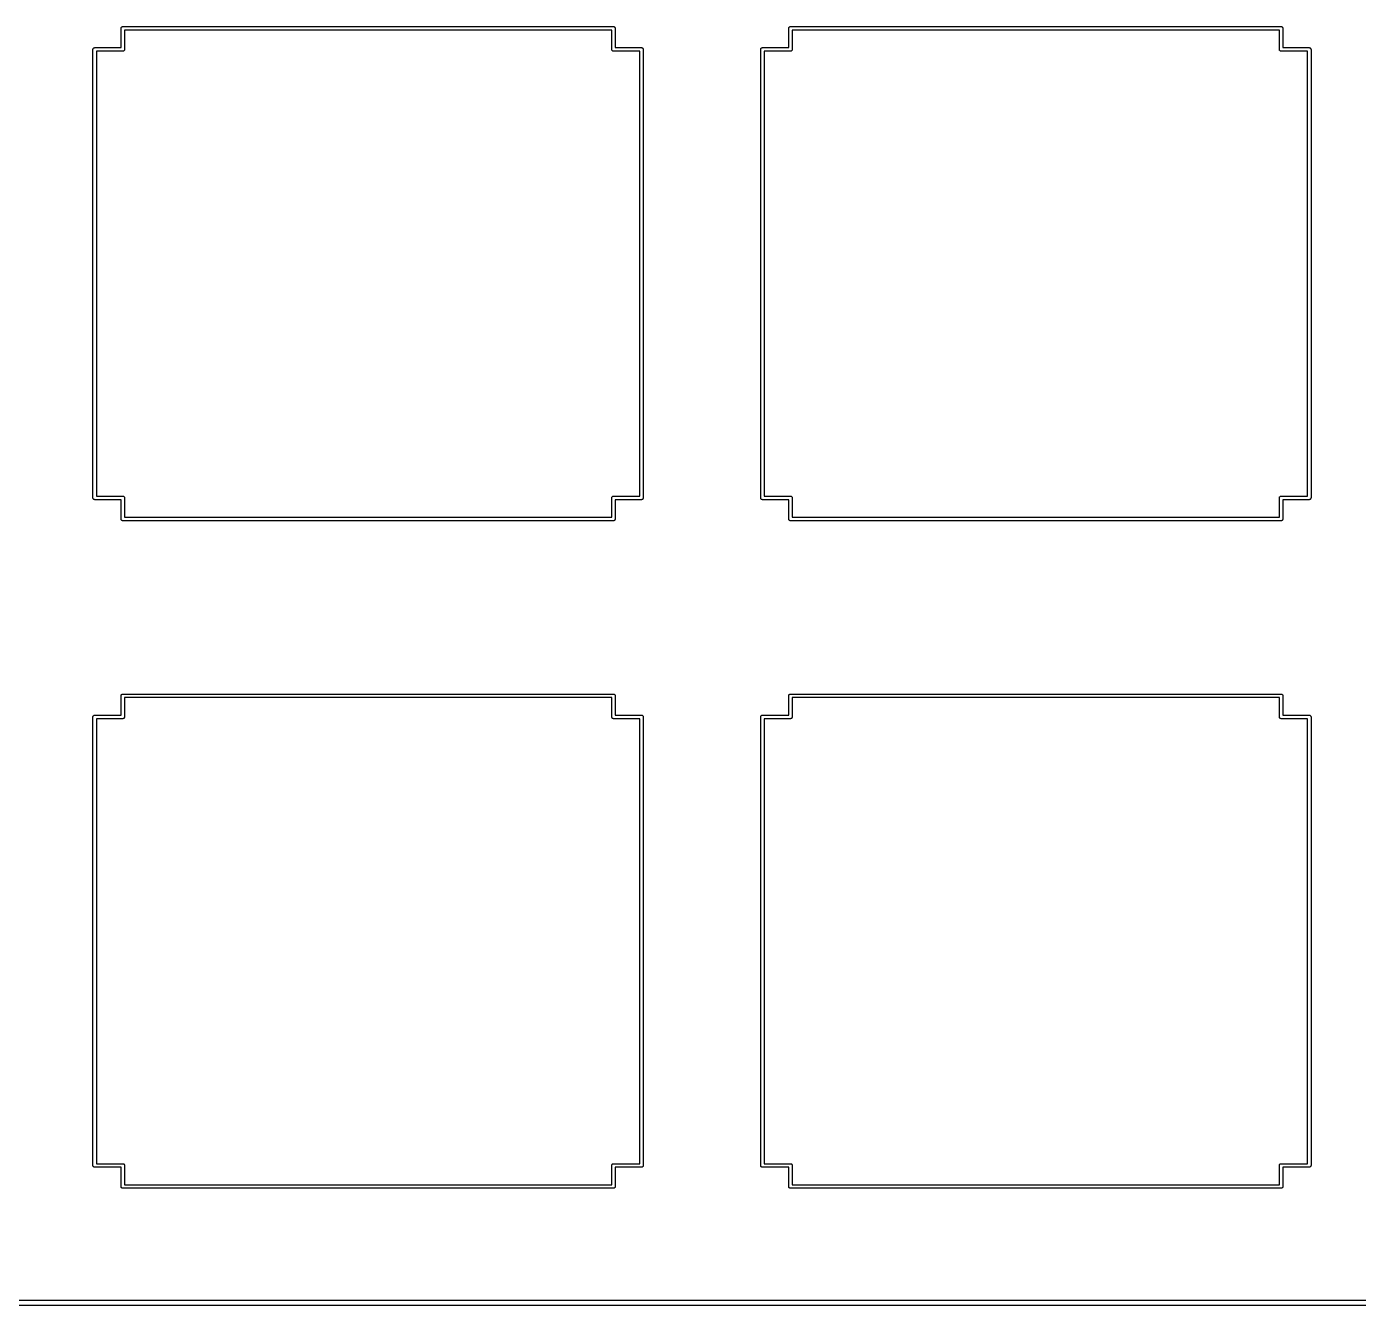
# Model space of a CAD drawing. Extents: x 1.1 to 12.4, y -4.9 to -1.1.
# Drawn here: x 8.616 to 10.112, y -4.909 to -3.472 of the extents above; entities that cross this region are included whole.
import ezdxf

# ---------------------------------------------------------------- set-up
doc = ezdxf.new("R2010")
doc.units = 0
doc.header["$MEASUREMENT"] = 0
doc.layers.add('BLACK', color=7, linetype='CONTINUOUS')

msp = doc.modelspace()

# ---------------------------------------------------------------- linework, layer by layer
at = {"layer": 'BLACK', "linetype": 'CONTINUOUS'}
for p, q in [((8.72243, -3.47441), (8.72247, -3.47402)), ((8.72244, -3.47451), (8.72243, -3.47441)), ((8.72244, -3.49606), (8.72244, -3.47451)), ((8.72247, -3.47402), (8.72258, -3.47365)), ((8.72258, -3.47365), (8.72276, -3.47331)), ((8.72276, -3.47331), (8.72301, -3.47301)), ((8.72301, -3.47301), (8.72331, -3.47276)), ((8.72331, -3.47276), (8.72365, -3.47258)), ((8.72365, -3.47258), (8.72402, -3.47247)), ((8.72402, -3.47247), (8.72431, -3.47244)), ((8.72431, -3.47244), (8.72441, -3.47243)), ((8.72441, -3.47243), (8.72451, -3.47244)), ((8.72451, -3.47244), (9.27549, -3.47244)), ((8.72638, -3.47638), (8.72638, -3.49794)), ((9.27362, -3.47638), (8.72638, -3.47638)), ((9.27362, -3.49794), (9.27362, -3.47638)), ((9.27549, -3.47244), (9.27559, -3.47243)), ((9.27559, -3.47243), (9.27569, -3.47244)), ((9.27569, -3.47244), (9.27598, -3.47247)), ((9.27598, -3.47247), (9.27635, -3.47258)), ((9.27635, -3.47258), (9.27669, -3.47276)), ((9.27669, -3.47276), (9.27699, -3.47301)), ((9.27699, -3.47301), (9.27724, -3.47331)), ((9.27724, -3.47331), (9.27742, -3.47365)), ((9.27742, -3.47365), (9.27753, -3.47402)), ((9.27753, -3.47402), (9.27757, -3.47441)), ((9.27757, -3.47441), (9.27756, -3.47451)), ((9.27756, -3.47451), (9.27756, -3.49606)), ((9.47243, -3.47441), (9.47247, -3.47402)), ((9.47244, -3.47451), (9.47243, -3.47441)), ((9.47244, -3.49606), (9.47244, -3.47451)), ((9.47247, -3.47402), (9.47258, -3.47365)), ((9.47258, -3.47365), (9.47276, -3.47331)), ((9.47276, -3.47331), (9.47301, -3.47301)), ((9.47301, -3.47301), (9.47331, -3.47276)), ((9.47331, -3.47276), (9.47365, -3.47258)), ((9.47365, -3.47258), (9.47402, -3.47247)), ((9.47402, -3.47247), (9.47431, -3.47244)), ((9.47431, -3.47244), (9.47441, -3.47243)), ((9.47441, -3.47243), (9.47451, -3.47244)), ((9.47451, -3.47244), (10.0255, -3.47244)), ((9.47638, -3.47638), (9.47638, -3.49794)), ((10.0236, -3.47638), (9.47638, -3.47638)), ((10.0236, -3.49794), (10.0236, -3.47638)), ((10.0255, -3.47244), (10.0256, -3.47243)), ((10.0256, -3.47243), (10.0257, -3.47244)), ((10.0257, -3.47244), (10.026, -3.47247)), ((10.026, -3.47247), (10.0263, -3.47258)), ((10.0263, -3.47258), (10.0267, -3.47276)), ((10.0267, -3.47276), (10.027, -3.47301)), ((10.027, -3.47301), (10.0272, -3.47331)), ((10.0272, -3.47331), (10.0274, -3.47365)), ((10.0274, -3.47365), (10.0275, -3.47402)), ((10.0275, -3.47402), (10.0276, -3.47441)), ((10.0276, -3.47441), (10.0276, -3.47451)), ((10.0276, -3.47451), (10.0276, -3.49606)), ((8.69094, -3.49803), (8.69097, -3.49765)), ((8.69094, -3.49813), (8.69094, -3.49803)), ((8.69094, -4.00187), (8.69094, -3.49813)), ((8.69097, -3.49765), (8.69109, -3.49727)), ((8.69109, -3.49727), (8.69127, -3.49693)), ((8.69127, -3.49693), (8.69151, -3.49663)), ((8.69151, -3.49663), (8.69181, -3.49639)), ((8.69181, -3.49639), (8.69216, -3.4962)), ((8.69216, -3.4962), (8.69253, -3.49609)), ((8.69253, -3.49609), (8.69282, -3.49606)), ((8.69282, -3.49606), (8.69291, -3.49605)), ((8.69291, -3.49605), (8.69301, -3.49606)), ((8.69301, -3.49606), (8.72244, -3.49606)), ((8.72431, -3.5), (8.69488, -3.5)), ((8.69488, -3.5), (8.69488, -4)), ((8.72441, -3.50001), (8.72431, -3.5)), ((8.7248, -3.49997), (8.72441, -3.50001)), ((8.72517, -3.49986), (8.7248, -3.49997)), ((8.72551, -3.49968), (8.72517, -3.49986)), ((8.72581, -3.49943), (8.72551, -3.49968)), ((8.72605, -3.49913), (8.72581, -3.49943)), ((8.72624, -3.49879), (8.72605, -3.49913)), ((8.72635, -3.49842), (8.72624, -3.49879)), ((8.72638, -3.49813), (8.72635, -3.49842)), ((8.72638, -3.49794), (8.72639, -3.49803)), ((8.72639, -3.49803), (8.72638, -3.49813)), ((8.72638, -3.49813), (8.72638, -3.49813)), ((9.27361, -3.49803), (9.27362, -3.49794)), ((9.27365, -3.49842), (9.27361, -3.49803)), ((9.27376, -3.49879), (9.27365, -3.49842)), ((9.27395, -3.49913), (9.27376, -3.49879)), ((9.27419, -3.49943), (9.27395, -3.49913)), ((9.27449, -3.49968), (9.27419, -3.49943)), ((9.27483, -3.49986), (9.27449, -3.49968)), ((9.2752, -3.49997), (9.27483, -3.49986)), ((9.27559, -3.50001), (9.2752, -3.49997)), ((9.27569, -3.5), (9.27559, -3.50001)), ((9.30512, -3.5), (9.27569, -3.5)), ((9.27756, -3.49606), (9.30699, -3.49606)), ((9.30512, -4), (9.30512, -3.5)), ((9.30699, -3.49606), (9.30709, -3.49605)), ((9.30709, -3.49605), (9.30718, -3.49606)), ((9.30718, -3.49606), (9.30747, -3.49609)), ((9.30747, -3.49609), (9.30784, -3.4962)), ((9.30784, -3.4962), (9.30819, -3.49639)), ((9.30819, -3.49639), (9.30849, -3.49663)), ((9.30849, -3.49663), (9.30873, -3.49693)), ((9.30873, -3.49693), (9.30891, -3.49727)), ((9.30891, -3.49727), (9.30903, -3.49765)), ((9.30903, -3.49765), (9.30906, -3.49803)), ((9.30906, -3.49803), (9.30906, -3.49813)), ((9.30906, -3.49813), (9.30906, -4.00187)), ((9.44094, -3.49803), (9.44097, -3.49765)), ((9.44094, -3.49813), (9.44094, -3.49803)), ((9.44094, -4.00187), (9.44094, -3.49813)), ((9.44097, -3.49765), (9.44109, -3.49727)), ((9.44109, -3.49727), (9.44127, -3.49693)), ((9.44127, -3.49693), (9.44151, -3.49663)), ((9.44151, -3.49663), (9.44181, -3.49639)), ((9.44181, -3.49639), (9.44216, -3.4962)), ((9.44216, -3.4962), (9.44253, -3.49609)), ((9.44253, -3.49609), (9.44282, -3.49606)), ((9.44282, -3.49606), (9.44291, -3.49605)), ((9.44291, -3.49605), (9.44301, -3.49606)), ((9.44301, -3.49606), (9.47244, -3.49606)), ((9.47431, -3.5), (9.44488, -3.5)), ((9.44488, -3.5), (9.44488, -4)), ((9.47441, -3.50001), (9.47431, -3.5)), ((9.4748, -3.49997), (9.47441, -3.50001)), ((9.47517, -3.49986), (9.4748, -3.49997)), ((9.47551, -3.49968), (9.47517, -3.49986)), ((9.47581, -3.49943), (9.47551, -3.49968)), ((9.47605, -3.49913), (9.47581, -3.49943)), ((9.47624, -3.49879), (9.47605, -3.49913)), ((9.47635, -3.49842), (9.47624, -3.49879)), ((9.47638, -3.49813), (9.47635, -3.49842)), ((9.47638, -3.49794), (9.47639, -3.49803)), ((9.47639, -3.49803), (9.47638, -3.49813)), ((9.47638, -3.49813), (9.47638, -3.49813)), ((10.0236, -3.49803), (10.0236, -3.49794)), ((10.0237, -3.49842), (10.0236, -3.49803)), ((10.0238, -3.49879), (10.0237, -3.49842)), ((10.0239, -3.49913), (10.0238, -3.49879)), ((10.0242, -3.49943), (10.0239, -3.49913)), ((10.0245, -3.49968), (10.0242, -3.49943)), ((10.0248, -3.49986), (10.0245, -3.49968)), ((10.0252, -3.49997), (10.0248, -3.49986)), ((10.0256, -3.50001), (10.0252, -3.49997)), ((10.0257, -3.5), (10.0256, -3.50001)), ((10.0551, -3.5), (10.0257, -3.5)), ((10.0276, -3.49606), (10.057, -3.49606)), ((10.0551, -4), (10.0551, -3.5)), ((10.057, -3.49606), (10.0571, -3.49605)), ((10.0571, -3.49605), (10.0572, -3.49606)), ((10.0572, -3.49606), (10.0575, -3.49609)), ((10.0575, -3.49609), (10.0578, -3.4962)), ((10.0578, -3.4962), (10.0582, -3.49639)), ((10.0582, -3.49639), (10.0585, -3.49663)), ((10.0585, -3.49663), (10.0587, -3.49693)), ((10.0587, -3.49693), (10.0589, -3.49727)), ((10.0589, -3.49727), (10.059, -3.49765)), ((10.059, -3.49765), (10.0591, -3.49803)), ((10.0591, -3.49803), (10.0591, -3.49813)), ((10.0591, -3.49813), (10.0591, -4.00187)), ((8.69094, -4.00197), (8.69094, -4.00187)), ((8.69097, -4.00235), (8.69094, -4.00197)), ((8.69109, -4.00273), (8.69097, -4.00235)), ((8.69127, -4.00307), (8.69109, -4.00273)), ((8.69151, -4.00337), (8.69127, -4.00307)), ((8.69181, -4.00361), (8.69151, -4.00337)), ((8.69216, -4.0038), (8.69181, -4.00361)), ((8.69253, -4.00391), (8.69216, -4.0038)), ((8.69282, -4.00394), (8.69253, -4.00391)), ((8.69291, -4.00395), (8.69282, -4.00394)), ((8.69301, -4.00394), (8.69291, -4.00395)), ((8.72244, -4.00394), (8.69301, -4.00394)), ((8.69488, -4), (8.72431, -4)), ((8.72244, -4.02549), (8.72244, -4.00394)), ((8.72431, -4), (8.72441, -3.99999)), ((8.72441, -3.99999), (8.72451, -4)), ((8.72451, -4), (8.7248, -4.00003)), ((8.7248, -4.00003), (8.72517, -4.00014)), ((8.72517, -4.00014), (8.72551, -4.00032)), ((8.72551, -4.00032), (8.72581, -4.00057)), ((8.72581, -4.00057), (8.72605, -4.00087)), ((8.72605, -4.00087), (8.72624, -4.00121)), ((8.72624, -4.00121), (8.72635, -4.00158)), ((8.72635, -4.00158), (8.72639, -4.00197)), ((8.72639, -4.00197), (8.72638, -4.00206)), ((8.72638, -4.00206), (8.72638, -4.02362)), ((9.27361, -4.00197), (9.27365, -4.00158)), ((9.27362, -4.00207), (9.27361, -4.00197)), ((9.27362, -4.02362), (9.27362, -4.00207)), ((9.27365, -4.00158), (9.27376, -4.00121)), ((9.27376, -4.00121), (9.27395, -4.00087)), ((9.27395, -4.00087), (9.27419, -4.00057)), ((9.27419, -4.00057), (9.27449, -4.00032)), ((9.27449, -4.00032), (9.27483, -4.00014)), ((9.27483, -4.00014), (9.2752, -4.00003)), ((9.2752, -4.00003), (9.27549, -4)), ((9.27549, -4), (9.27559, -3.99999)), ((9.27559, -3.99999), (9.27569, -4)), ((9.27569, -4), (9.30512, -4)), ((9.30699, -4.00394), (9.27756, -4.00394)), ((9.27756, -4.00394), (9.27756, -4.02549)), ((9.30709, -4.00395), (9.30699, -4.00394)), ((9.30718, -4.00394), (9.30709, -4.00395)), ((9.30747, -4.00391), (9.30718, -4.00394)), ((9.30784, -4.0038), (9.30747, -4.00391)), ((9.30819, -4.00361), (9.30784, -4.0038)), ((9.30849, -4.00337), (9.30819, -4.00361)), ((9.30873, -4.00307), (9.30849, -4.00337)), ((9.30891, -4.00273), (9.30873, -4.00307)), ((9.30903, -4.00235), (9.30891, -4.00273)), ((9.30906, -4.00197), (9.30903, -4.00235)), ((9.30906, -4.00187), (9.30906, -4.00197)), ((9.44094, -4.00197), (9.44094, -4.00187)), ((9.44097, -4.00235), (9.44094, -4.00197)), ((9.44109, -4.00273), (9.44097, -4.00235)), ((9.44127, -4.00307), (9.44109, -4.00273)), ((9.44151, -4.00337), (9.44127, -4.00307)), ((9.44181, -4.00361), (9.44151, -4.00337)), ((9.44216, -4.0038), (9.44181, -4.00361)), ((9.44253, -4.00391), (9.44216, -4.0038)), ((9.44282, -4.00394), (9.44253, -4.00391)), ((9.44291, -4.00395), (9.44282, -4.00394)), ((9.44301, -4.00394), (9.44291, -4.00395)), ((9.47244, -4.00394), (9.44301, -4.00394)), ((9.44488, -4), (9.47431, -4)), ((9.47244, -4.02549), (9.47244, -4.00394)), ((9.47431, -4), (9.47441, -3.99999)), ((9.47441, -3.99999), (9.47451, -4)), ((9.47451, -4), (9.4748, -4.00003)), ((9.4748, -4.00003), (9.47517, -4.00014)), ((9.47517, -4.00014), (9.47551, -4.00032)), ((9.47551, -4.00032), (9.47581, -4.00057)), ((9.47581, -4.00057), (9.47605, -4.00087)), ((9.47605, -4.00087), (9.47624, -4.00121)), ((9.47624, -4.00121), (9.47635, -4.00158)), ((9.47635, -4.00158), (9.47639, -4.00197)), ((9.47639, -4.00197), (9.47638, -4.00206)), ((9.47638, -4.00206), (9.47638, -4.02362)), ((10.0236, -4.00197), (10.0237, -4.00158)), ((10.0236, -4.00207), (10.0236, -4.00197)), ((10.0236, -4.02362), (10.0236, -4.00207)), ((10.0237, -4.00158), (10.0238, -4.00121)), ((10.0238, -4.00121), (10.0239, -4.00087)), ((10.0239, -4.00087), (10.0242, -4.00057)), ((10.0242, -4.00057), (10.0245, -4.00032)), ((10.0245, -4.00032), (10.0248, -4.00014)), ((10.0248, -4.00014), (10.0252, -4.00003)), ((10.0252, -4.00003), (10.0255, -4)), ((10.0255, -4), (10.0256, -3.99999)), ((10.0256, -3.99999), (10.0257, -4)), ((10.0257, -4), (10.0551, -4)), ((10.057, -4.00394), (10.0276, -4.00394)), ((10.0276, -4.00394), (10.0276, -4.02549)), ((10.0571, -4.00395), (10.057, -4.00394)), ((10.0572, -4.00394), (10.0571, -4.00395)), ((10.0575, -4.00391), (10.0572, -4.00394)), ((10.0578, -4.0038), (10.0575, -4.00391)), ((10.0582, -4.00361), (10.0578, -4.0038)), ((10.0585, -4.00337), (10.0582, -4.00361)), ((10.0587, -4.00307), (10.0585, -4.00337)), ((10.0589, -4.00273), (10.0587, -4.00307)), ((10.059, -4.00235), (10.0589, -4.00273)), ((10.0591, -4.00197), (10.059, -4.00235)), ((10.0591, -4.00187), (10.0591, -4.00197)), ((8.72638, -4.02362), (9.27362, -4.02362)), ((9.47638, -4.02362), (10.0236, -4.02362)), ((8.72243, -4.02559), (8.72244, -4.02549)), ((8.72247, -4.02598), (8.72243, -4.02559)), ((8.72258, -4.02635), (8.72247, -4.02598)), ((8.72276, -4.02669), (8.72258, -4.02635)), ((8.72301, -4.02699), (8.72276, -4.02669)), ((8.72331, -4.02724), (8.72301, -4.02699)), ((8.72365, -4.02742), (8.72331, -4.02724)), ((8.72402, -4.02753), (8.72365, -4.02742)), ((8.72431, -4.02756), (8.72402, -4.02753)), ((8.72441, -4.02757), (8.72431, -4.02756)), ((8.72451, -4.02756), (8.72441, -4.02757)), ((9.27549, -4.02756), (8.72451, -4.02756)), ((9.27559, -4.02757), (9.27549, -4.02756)), ((9.27569, -4.02756), (9.27559, -4.02757)), ((9.27598, -4.02753), (9.27569, -4.02756)), ((9.27635, -4.02742), (9.27598, -4.02753)), ((9.27669, -4.02724), (9.27635, -4.02742)), ((9.27699, -4.02699), (9.27669, -4.02724)), ((9.27724, -4.02669), (9.27699, -4.02699)), ((9.27742, -4.02635), (9.27724, -4.02669)), ((9.27753, -4.02598), (9.27742, -4.02635)), ((9.27757, -4.02559), (9.27753, -4.02598)), ((9.27756, -4.02549), (9.27757, -4.02559)), ((9.47243, -4.02559), (9.47244, -4.02549)), ((9.47247, -4.02598), (9.47243, -4.02559)), ((9.47258, -4.02635), (9.47247, -4.02598)), ((9.47276, -4.02669), (9.47258, -4.02635)), ((9.47301, -4.02699), (9.47276, -4.02669)), ((9.47331, -4.02724), (9.47301, -4.02699)), ((9.47365, -4.02742), (9.47331, -4.02724)), ((9.47402, -4.02753), (9.47365, -4.02742)), ((9.47431, -4.02756), (9.47402, -4.02753)), ((9.47441, -4.02757), (9.47431, -4.02756)), ((9.47451, -4.02756), (9.47441, -4.02757)), ((10.0255, -4.02756), (9.47451, -4.02756)), ((10.0256, -4.02757), (10.0255, -4.02756)), ((10.0257, -4.02756), (10.0256, -4.02757)), ((10.026, -4.02753), (10.0257, -4.02756)), ((10.0263, -4.02742), (10.026, -4.02753)), ((10.0267, -4.02724), (10.0263, -4.02742)), ((10.027, -4.02699), (10.0267, -4.02724)), ((10.0272, -4.02669), (10.027, -4.02699)), ((10.0274, -4.02635), (10.0272, -4.02669)), ((10.0275, -4.02598), (10.0274, -4.02635)), ((10.0276, -4.02559), (10.0275, -4.02598)), ((10.0276, -4.02549), (10.0276, -4.02559)), ((8.72243, -4.22441), (8.72247, -4.22402)), ((8.72244, -4.22451), (8.72243, -4.22441)), ((8.72244, -4.24606), (8.72244, -4.22451)), ((8.72247, -4.22402), (8.72258, -4.22365)), ((8.72258, -4.22365), (8.72276, -4.22331)), ((8.72276, -4.22331), (8.72301, -4.22301)), ((8.72301, -4.22301), (8.72331, -4.22276)), ((8.72331, -4.22276), (8.72365, -4.22258)), ((8.72365, -4.22258), (8.72402, -4.22247)), ((8.72402, -4.22247), (8.72431, -4.22244)), ((8.72431, -4.22244), (8.72441, -4.22243)), ((8.72441, -4.22243), (8.72451, -4.22244)), ((8.72451, -4.22244), (9.27549, -4.22244)), ((8.72638, -4.22638), (8.72638, -4.24794)), ((9.27362, -4.22638), (8.72638, -4.22638)), ((9.27362, -4.24794), (9.27362, -4.22638)), ((9.27549, -4.22244), (9.27559, -4.22243)), ((9.27559, -4.22243), (9.27569, -4.22244)), ((9.27569, -4.22244), (9.27598, -4.22247)), ((9.27598, -4.22247), (9.27635, -4.22258)), ((9.27635, -4.22258), (9.27669, -4.22276)), ((9.27669, -4.22276), (9.27699, -4.22301)), ((9.27699, -4.22301), (9.27724, -4.22331)), ((9.27724, -4.22331), (9.27742, -4.22365)), ((9.27742, -4.22365), (9.27753, -4.22402)), ((9.27753, -4.22402), (9.27757, -4.22441)), ((9.27757, -4.22441), (9.27756, -4.22451)), ((9.27756, -4.22451), (9.27756, -4.24606)), ((9.47243, -4.22441), (9.47247, -4.22402)), ((9.47244, -4.22451), (9.47243, -4.22441)), ((9.47244, -4.24606), (9.47244, -4.22451)), ((9.47247, -4.22402), (9.47258, -4.22365)), ((9.47258, -4.22365), (9.47276, -4.22331)), ((9.47276, -4.22331), (9.47301, -4.22301)), ((9.47301, -4.22301), (9.47331, -4.22276)), ((9.47331, -4.22276), (9.47365, -4.22258)), ((9.47365, -4.22258), (9.47402, -4.22247)), ((9.47402, -4.22247), (9.47431, -4.22244)), ((9.47431, -4.22244), (9.47441, -4.22243)), ((9.47441, -4.22243), (9.47451, -4.22244)), ((9.47451, -4.22244), (10.0255, -4.22244)), ((9.47638, -4.22638), (9.47638, -4.24794)), ((10.0236, -4.22638), (9.47638, -4.22638)), ((10.0236, -4.24794), (10.0236, -4.22638)), ((10.0255, -4.22244), (10.0256, -4.22243)), ((10.0256, -4.22243), (10.0257, -4.22244)), ((10.0257, -4.22244), (10.026, -4.22247)), ((10.026, -4.22247), (10.0263, -4.22258)), ((10.0263, -4.22258), (10.0267, -4.22276)), ((10.0267, -4.22276), (10.027, -4.22301)), ((10.027, -4.22301), (10.0272, -4.22331)), ((10.0272, -4.22331), (10.0274, -4.22365)), ((10.0274, -4.22365), (10.0275, -4.22402)), ((10.0275, -4.22402), (10.0276, -4.22441)), ((10.0276, -4.22441), (10.0276, -4.22451)), ((10.0276, -4.22451), (10.0276, -4.24606)), ((8.69094, -4.24803), (8.69097, -4.24765)), ((8.69094, -4.24813), (8.69094, -4.24803)), ((8.69094, -4.75187), (8.69094, -4.24813)), ((8.69097, -4.24765), (8.69109, -4.24727)), ((8.69109, -4.24727), (8.69127, -4.24693)), ((8.69127, -4.24693), (8.69151, -4.24663)), ((8.69151, -4.24663), (8.69181, -4.24639)), ((8.69181, -4.24639), (8.69216, -4.2462)), ((8.69216, -4.2462), (8.69253, -4.24609)), ((8.69253, -4.24609), (8.69282, -4.24606)), ((8.69282, -4.24606), (8.69291, -4.24605)), ((8.69291, -4.24605), (8.69301, -4.24606)), ((8.69301, -4.24606), (8.72244, -4.24606)), ((8.72638, -4.24813), (8.72635, -4.24842)), ((8.72638, -4.24794), (8.72639, -4.24803)), ((8.72639, -4.24803), (8.72638, -4.24813)), ((8.72638, -4.24813), (8.72638, -4.24813)), ((9.27361, -4.24803), (9.27362, -4.24794)), ((9.27365, -4.24842), (9.27361, -4.24803)), ((9.27756, -4.24606), (9.30699, -4.24606)), ((9.30699, -4.24606), (9.30709, -4.24605)), ((9.30709, -4.24605), (9.30718, -4.24606)), ((9.30718, -4.24606), (9.30747, -4.24609)), ((9.30747, -4.24609), (9.30784, -4.2462)), ((9.30784, -4.2462), (9.30819, -4.24639)), ((9.30819, -4.24639), (9.30849, -4.24663)), ((9.30849, -4.24663), (9.30873, -4.24693)), ((9.30873, -4.24693), (9.30891, -4.24727)), ((9.30891, -4.24727), (9.30903, -4.24765)), ((9.30903, -4.24765), (9.30906, -4.24803)), ((9.30906, -4.24803), (9.30906, -4.24813)), ((9.30906, -4.24813), (9.30906, -4.75187)), ((9.44094, -4.24803), (9.44097, -4.24765)), ((9.44094, -4.24813), (9.44094, -4.24803)), ((9.44094, -4.75187), (9.44094, -4.24813)), ((9.44097, -4.24765), (9.44109, -4.24727)), ((9.44109, -4.24727), (9.44127, -4.24693)), ((9.44127, -4.24693), (9.44151, -4.24663)), ((9.44151, -4.24663), (9.44181, -4.24639)), ((9.44181, -4.24639), (9.44216, -4.2462)), ((9.44216, -4.2462), (9.44253, -4.24609)), ((9.44253, -4.24609), (9.44282, -4.24606)), ((9.44282, -4.24606), (9.44291, -4.24605)), ((9.44291, -4.24605), (9.44301, -4.24606)), ((9.44301, -4.24606), (9.47244, -4.24606)), ((9.47638, -4.24813), (9.47635, -4.24842)), ((9.47638, -4.24794), (9.47639, -4.24803)), ((9.47639, -4.24803), (9.47638, -4.24813)), ((9.47638, -4.24813), (9.47638, -4.24813)), ((10.0236, -4.24803), (10.0236, -4.24794)), ((10.0237, -4.24842), (10.0236, -4.24803)), ((10.0276, -4.24606), (10.057, -4.24606)), ((10.057, -4.24606), (10.0571, -4.24605)), ((10.0571, -4.24605), (10.0572, -4.24606)), ((10.0572, -4.24606), (10.0575, -4.24609)), ((10.0575, -4.24609), (10.0578, -4.2462)), ((10.0578, -4.2462), (10.0582, -4.24639)), ((10.0582, -4.24639), (10.0585, -4.24663)), ((10.0585, -4.24663), (10.0587, -4.24693)), ((10.0587, -4.24693), (10.0589, -4.24727)), ((10.0589, -4.24727), (10.059, -4.24765)), ((10.059, -4.24765), (10.0591, -4.24803)), ((10.0591, -4.24803), (10.0591, -4.24813)), ((10.0591, -4.24813), (10.0591, -4.75187)), ((8.72431, -4.25), (8.69488, -4.25)), ((8.69488, -4.25), (8.69488, -4.75)), ((8.72441, -4.25001), (8.72431, -4.25)), ((8.7248, -4.24997), (8.72441, -4.25001)), ((8.72517, -4.24986), (8.7248, -4.24997)), ((8.72551, -4.24968), (8.72517, -4.24986)), ((8.72581, -4.24943), (8.72551, -4.24968)), ((8.72605, -4.24913), (8.72581, -4.24943)), ((8.72624, -4.24879), (8.72605, -4.24913)), ((8.72635, -4.24842), (8.72624, -4.24879)), ((9.27376, -4.24879), (9.27365, -4.24842)), ((9.27395, -4.24913), (9.27376, -4.24879)), ((9.27419, -4.24943), (9.27395, -4.24913)), ((9.27449, -4.24968), (9.27419, -4.24943)), ((9.27483, -4.24986), (9.27449, -4.24968)), ((9.2752, -4.24997), (9.27483, -4.24986)), ((9.27559, -4.25001), (9.2752, -4.24997)), ((9.27569, -4.25), (9.27559, -4.25001)), ((9.30512, -4.25), (9.27569, -4.25)), ((9.30512, -4.75), (9.30512, -4.25)), ((9.47431, -4.25), (9.44488, -4.25)), ((9.44488, -4.25), (9.44488, -4.75)), ((9.47441, -4.25001), (9.47431, -4.25)), ((9.4748, -4.24997), (9.47441, -4.25001)), ((9.47517, -4.24986), (9.4748, -4.24997)), ((9.47551, -4.24968), (9.47517, -4.24986)), ((9.47581, -4.24943), (9.47551, -4.24968)), ((9.47605, -4.24913), (9.47581, -4.24943)), ((9.47624, -4.24879), (9.47605, -4.24913)), ((9.47635, -4.24842), (9.47624, -4.24879)), ((10.0238, -4.24879), (10.0237, -4.24842)), ((10.0239, -4.24913), (10.0238, -4.24879)), ((10.0242, -4.24943), (10.0239, -4.24913)), ((10.0245, -4.24968), (10.0242, -4.24943)), ((10.0248, -4.24986), (10.0245, -4.24968)), ((10.0252, -4.24997), (10.0248, -4.24986)), ((10.0256, -4.25001), (10.0252, -4.24997)), ((10.0257, -4.25), (10.0256, -4.25001)), ((10.0551, -4.25), (10.0257, -4.25)), ((10.0551, -4.75), (10.0551, -4.25)), ((8.69094, -4.75197), (8.69094, -4.75187)), ((8.69097, -4.75235), (8.69094, -4.75197)), ((8.69109, -4.75273), (8.69097, -4.75235)), ((8.69127, -4.75307), (8.69109, -4.75273)), ((8.69151, -4.75337), (8.69127, -4.75307)), ((8.69181, -4.75361), (8.69151, -4.75337)), ((8.69216, -4.7538), (8.69181, -4.75361)), ((8.69253, -4.75391), (8.69216, -4.7538)), ((8.69282, -4.75394), (8.69253, -4.75391)), ((8.69291, -4.75395), (8.69282, -4.75394)), ((8.69301, -4.75394), (8.69291, -4.75395)), ((8.72244, -4.75394), (8.69301, -4.75394)), ((8.69488, -4.75), (8.72431, -4.75)), ((8.72244, -4.77549), (8.72244, -4.75394)), ((8.72431, -4.75), (8.72441, -4.74999)), ((8.72441, -4.74999), (8.72451, -4.75)), ((8.72451, -4.75), (8.7248, -4.75003)), ((8.7248, -4.75003), (8.72517, -4.75014)), ((8.72517, -4.75014), (8.72551, -4.75032)), ((8.72551, -4.75032), (8.72581, -4.75057)), ((8.72581, -4.75057), (8.72605, -4.75087)), ((8.72605, -4.75087), (8.72624, -4.75121)), ((8.72624, -4.75121), (8.72635, -4.75158)), ((8.72635, -4.75158), (8.72639, -4.75197)), ((8.72639, -4.75197), (8.72638, -4.75206)), ((8.72638, -4.75206), (8.72638, -4.77362)), ((9.27361, -4.75197), (9.27365, -4.75158)), ((9.27362, -4.75207), (9.27361, -4.75197)), ((9.27362, -4.77362), (9.27362, -4.75207)), ((9.27365, -4.75158), (9.27376, -4.75121)), ((9.27376, -4.75121), (9.27395, -4.75087)), ((9.27395, -4.75087), (9.27419, -4.75057)), ((9.27419, -4.75057), (9.27449, -4.75032)), ((9.27449, -4.75032), (9.27483, -4.75014)), ((9.27483, -4.75014), (9.2752, -4.75003)), ((9.2752, -4.75003), (9.27549, -4.75)), ((9.27549, -4.75), (9.27559, -4.74999)), ((9.27559, -4.74999), (9.27569, -4.75)), ((9.27569, -4.75), (9.30512, -4.75)), ((9.30699, -4.75394), (9.27756, -4.75394)), ((9.27756, -4.75394), (9.27756, -4.77549)), ((9.30709, -4.75395), (9.30699, -4.75394)), ((9.30718, -4.75394), (9.30709, -4.75395)), ((9.30747, -4.75391), (9.30718, -4.75394)), ((9.30784, -4.7538), (9.30747, -4.75391)), ((9.30819, -4.75361), (9.30784, -4.7538)), ((9.30849, -4.75337), (9.30819, -4.75361)), ((9.30873, -4.75307), (9.30849, -4.75337)), ((9.30891, -4.75273), (9.30873, -4.75307)), ((9.30903, -4.75235), (9.30891, -4.75273)), ((9.30906, -4.75197), (9.30903, -4.75235)), ((9.30906, -4.75187), (9.30906, -4.75197)), ((9.44094, -4.75197), (9.44094, -4.75187)), ((9.44097, -4.75235), (9.44094, -4.75197)), ((9.44109, -4.75273), (9.44097, -4.75235)), ((9.44127, -4.75307), (9.44109, -4.75273)), ((9.44151, -4.75337), (9.44127, -4.75307)), ((9.44181, -4.75361), (9.44151, -4.75337)), ((9.44216, -4.7538), (9.44181, -4.75361)), ((9.44253, -4.75391), (9.44216, -4.7538)), ((9.44282, -4.75394), (9.44253, -4.75391)), ((9.44291, -4.75395), (9.44282, -4.75394)), ((9.44301, -4.75394), (9.44291, -4.75395)), ((9.47244, -4.75394), (9.44301, -4.75394)), ((9.44488, -4.75), (9.47431, -4.75)), ((9.47244, -4.77549), (9.47244, -4.75394)), ((9.47431, -4.75), (9.47441, -4.74999)), ((9.47441, -4.74999), (9.47451, -4.75)), ((9.47451, -4.75), (9.4748, -4.75003)), ((9.4748, -4.75003), (9.47517, -4.75014)), ((9.47517, -4.75014), (9.47551, -4.75032)), ((9.47551, -4.75032), (9.47581, -4.75057)), ((9.47581, -4.75057), (9.47605, -4.75087)), ((9.47605, -4.75087), (9.47624, -4.75121)), ((9.47624, -4.75121), (9.47635, -4.75158)), ((9.47635, -4.75158), (9.47639, -4.75197)), ((9.47639, -4.75197), (9.47638, -4.75206)), ((9.47638, -4.75206), (9.47638, -4.77362)), ((10.0236, -4.75197), (10.0237, -4.75158)), ((10.0236, -4.75207), (10.0236, -4.75197)), ((10.0236, -4.77362), (10.0236, -4.75207)), ((10.0237, -4.75158), (10.0238, -4.75121)), ((10.0238, -4.75121), (10.0239, -4.75087)), ((10.0239, -4.75087), (10.0242, -4.75057)), ((10.0242, -4.75057), (10.0245, -4.75032)), ((10.0245, -4.75032), (10.0248, -4.75014)), ((10.0248, -4.75014), (10.0252, -4.75003)), ((10.0252, -4.75003), (10.0255, -4.75)), ((10.0255, -4.75), (10.0256, -4.74999)), ((10.0256, -4.74999), (10.0257, -4.75)), ((10.0257, -4.75), (10.0551, -4.75)), ((10.057, -4.75394), (10.0276, -4.75394)), ((10.0276, -4.75394), (10.0276, -4.77549)), ((10.0571, -4.75395), (10.057, -4.75394)), ((10.0572, -4.75394), (10.0571, -4.75395)), ((10.0575, -4.75391), (10.0572, -4.75394)), ((10.0578, -4.7538), (10.0575, -4.75391)), ((10.0582, -4.75361), (10.0578, -4.7538)), ((10.0585, -4.75337), (10.0582, -4.75361)), ((10.0587, -4.75307), (10.0585, -4.75337)), ((10.0589, -4.75273), (10.0587, -4.75307)), ((10.059, -4.75235), (10.0589, -4.75273)), ((10.0591, -4.75197), (10.059, -4.75235)), ((10.0591, -4.75187), (10.0591, -4.75197)), ((8.72243, -4.77559), (8.72244, -4.77549)), ((8.72247, -4.77598), (8.72243, -4.77559)), ((8.72258, -4.77635), (8.72247, -4.77598)), ((8.72276, -4.77669), (8.72258, -4.77635)), ((8.72301, -4.77699), (8.72276, -4.77669)), ((8.72331, -4.77724), (8.72301, -4.77699)), ((8.72365, -4.77742), (8.72331, -4.77724)), ((8.72402, -4.77753), (8.72365, -4.77742)), ((8.72431, -4.77756), (8.72402, -4.77753)), ((8.72441, -4.77757), (8.72431, -4.77756)), ((8.72451, -4.77756), (8.72441, -4.77757)), ((9.27549, -4.77756), (8.72451, -4.77756)), ((8.72638, -4.77362), (9.27362, -4.77362)), ((9.27559, -4.77757), (9.27549, -4.77756)), ((9.27569, -4.77756), (9.27559, -4.77757)), ((9.27598, -4.77753), (9.27569, -4.77756)), ((9.27635, -4.77742), (9.27598, -4.77753)), ((9.27669, -4.77724), (9.27635, -4.77742)), ((9.27699, -4.77699), (9.27669, -4.77724)), ((9.27724, -4.77669), (9.27699, -4.77699)), ((9.27742, -4.77635), (9.27724, -4.77669)), ((9.27753, -4.77598), (9.27742, -4.77635)), ((9.27757, -4.77559), (9.27753, -4.77598)), ((9.27756, -4.77549), (9.27757, -4.77559)), ((9.47243, -4.77559), (9.47244, -4.77549)), ((9.47247, -4.77598), (9.47243, -4.77559)), ((9.47258, -4.77635), (9.47247, -4.77598)), ((9.47276, -4.77669), (9.47258, -4.77635)), ((9.47301, -4.77699), (9.47276, -4.77669)), ((9.47331, -4.77724), (9.47301, -4.77699)), ((9.47365, -4.77742), (9.47331, -4.77724)), ((9.47402, -4.77753), (9.47365, -4.77742)), ((9.47431, -4.77756), (9.47402, -4.77753)), ((9.47441, -4.77757), (9.47431, -4.77756)), ((9.47451, -4.77756), (9.47441, -4.77757)), ((10.0255, -4.77756), (9.47451, -4.77756)), ((9.47638, -4.77362), (10.0236, -4.77362)), ((10.0256, -4.77757), (10.0255, -4.77756)), ((10.0257, -4.77756), (10.0256, -4.77757)), ((10.026, -4.77753), (10.0257, -4.77756)), ((10.0263, -4.77742), (10.026, -4.77753)), ((10.0267, -4.77724), (10.0263, -4.77742)), ((10.027, -4.77699), (10.0267, -4.77724)), ((10.0272, -4.77669), (10.027, -4.77699)), ((10.0274, -4.77635), (10.0272, -4.77669)), ((10.0275, -4.77598), (10.0274, -4.77635)), ((10.0276, -4.77559), (10.0275, -4.77598)), ((10.0276, -4.77549), (10.0276, -4.77559)), ((1.15639, -4.9033), (12.3437, -4.9033)), ((12.3439, -4.9092), (1.15611, -4.9092))]:
    msp.add_line(p, q, dxfattribs=at)

doc.saveas('drawing.dxf')
